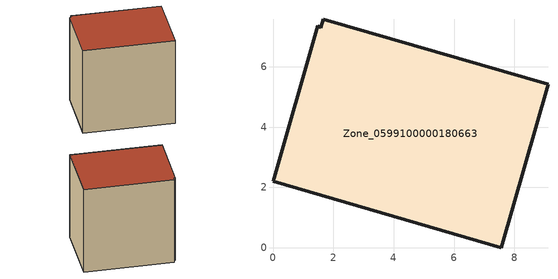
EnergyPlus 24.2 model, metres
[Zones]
Zone_0599100000180663
 floor ground (C_G): 1.66,7.58 9.11,5.42 7.56,0 0,2.2 1.48,7.35 1.58,7.3 z3.11
 wall outside (C_F): 7.56,0 9.11,5.42 1.66,7.58 1.58,7.3 1.48,7.35 0,2.2 7.56,0 z3.11:11.2
 roof outside (C_R): 9.11,5.42 1.66,7.58 1.58,7.3 1.48,7.35 0,2.2 7.56,0 z11.2
[BUILDING]
Pand.0599100000180663: North Axis=0; Terrain=City; Loads Convergence Tolerance Value=0.04; Temperature Convergence Tolerance Value=0.4; Solar Distribution=FullExterior; Maximum Number of Warmup Days=25; Minimum Number of Warmup Days=1
[Site:Location]
Rotterdam.The.Hague.AP_ZH_NLD Design_Conditions: Latitude=51.96; Longitude=4.45; Time Zone=1; Elevation=-4.5
[SITE:GROUNDTEMPERATURE:BUILDINGSURFACE]
18, 18, 18, 18, 18, 18, 18, 18, 18, 18, 18, 18
[MATERIAL] Thermal Absorptance=0.9; Solar Absorptance=0.7; Visible Absorptance=0.7
Name | Roughness | Thickness | Conductivity | Density | Specific Heat
G.TC.1946-1964 | MediumSmooth | 0.15 | 1 | 540 | 1210
F.TC.1946-1964 | Rough | 0.3 | 0.857143 | 1920 | 840
R.TC.1946-1964 | MediumRough | 0.2 | 0.235294 | 1500 | 1000
[CONSTRUCTION]
C_G: G.TC.1946-1964
C_F: F.TC.1946-1964
C_R: R.TC.1946-1964
[ZONE]
Zone_0599100000180663: Type=1; Multiplier=1; Ceiling Height=Autocalculate; Volume=Autocalculate; Floor Area=autocalculate; Part of Total Floor Area=Yes
[ZONEINFILTRATION:DESIGNFLOWRATE]
Infil_Zone_0599100000180663: Zone or ZoneList or Space or SpaceList=Zone_0599100000180663; Schedule=AlwaysOn; Design Flow Rate Calculation Method=Flow/Area; Flow Rate per Floor Area=0.003; Constant Term Coefficient=1; Temperature Term Coefficient=0; Velocity Term Coefficient=0; Velocity Squared Term Coefficient=0
[HVACTEMPLATE:ZONE:IDEALLOADSAIRSYSTEM]
Zone_0599100000180663: Maximum Heating Supply Air Temperature=50; Minimum Cooling Supply Air Temperature=13; Maximum Heating Supply Air Humidity Ratio=0.0156; Minimum Cooling Supply Air Humidity Ratio=0.0077; Heating Limit=NoLimit; Cooling Limit=NoLimit; Dehumidification Control Type=ConstantSensibleHeatRatio; Cooling Sensible Heat Ratio=0.7; Dehumidification Setpoint=60; Humidification Control Type=None; Humidification Setpoint=30; Outdoor Air Method=None; Outdoor Air Flow Rate per Person=0.00944; Outdoor Air Flow Rate per Zone Floor Area=0; Outdoor Air Flow Rate per Zone=0; Demand Controlled Ventilation Type=None; Outdoor Air Economizer Type=NoEconomizer; Heat Recovery Type=None; Sensible Heat Recovery Effectiveness=0.7; Latent Heat Recovery Effectiveness=0.65
[ZONECONTROL:THERMOSTAT]
ThermostatControl_Zone_0599100000180663: Zone or ZoneList=Zone_0599100000180663; Control Type Schedule=DualSetpointControlType; Control 1=Thermostat_Zone_0599100000180663; Temperature Difference Between Cutout And Setpoint=0
[THERMOSTATSETPOINT:DUALSETPOINT]
Thermostat_Zone_0599100000180663: Heating Setpoint Temperature Schedule=HeatingSetpoint_Zone_0599100000180663; Cooling Setpoint Temperature Schedule=CoolingSetpoint_Zone_0599100000180663
[SCHEDULE:COMPACT]
HeatingSetpoint_Zone_0599100000180663: Through: 12/31, For: AllDays, Until: 24:00, 21
CoolingSetpoint_Zone_0599100000180663: Through: 12/31, For: AllDays, Until: 24:00, 24
DualSetpointControlType: Through: 12/31, For: AllDays, Until: 24:00, 4
AlwaysOn: Through: 12/31, For: AllDays, Until: 24:00, 1
